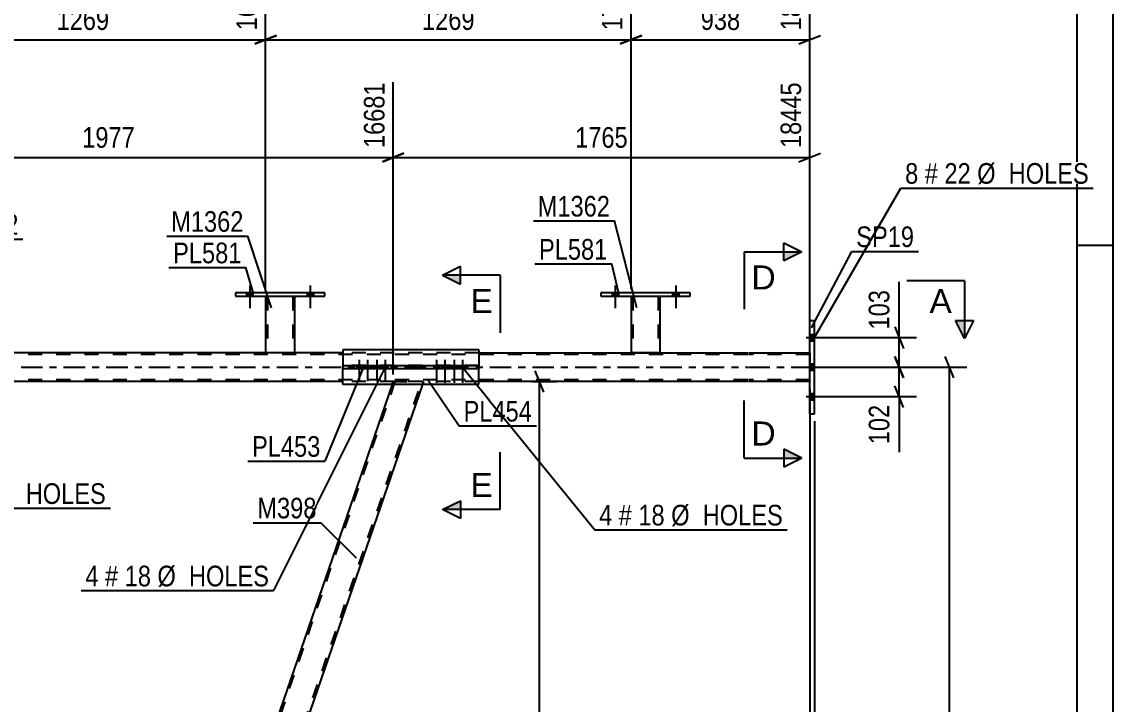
# Model space of a CAD drawing. Header units: millimetres. Extents: x -110 to 731, y -430 to 164.
# Drawn here: x 579.3 to 730.9, y -46.8 to 48 of the extents above; entities that cross this region are included whole.
import ezdxf

# ---------------------------------------------------------------- set-up
doc = ezdxf.new("R2010")
doc.units = ezdxf.units.MM
doc.linetypes.add('DXK_LINE_DOT2', pattern=[3.9198, 1.9599, -1.9599])
doc.linetypes.add('DXK_LINE_DOT3', pattern=[5.9187, 2.979, -0.9799, 0.9799, -0.9799])
doc.styles.add('Arial', font='ARIAL.TTF', dxfattribs={"height": 0.2})
doc.styles.add('Arial Narrow', font='ARIALN.TTF', dxfattribs={"height": 0.2})

# ---------------------------------------------------------------- blocks, each defined once
blk = doc.blocks.new('Unknown-570343290-53952')
at = {"color": 5, "linetype": 'Continuous'}
for p, q in [((730.87, -430.09), (730.87, 163.91)), ((725.87, -425.09), (725.87, 158.91)), ((730.87, 16.91), (725.87, 16.91))]:
    blk.add_line(p, q, dxfattribs=at)
blk = doc.blocks.new('Part-570343290-41685 - 41617')
at = {"color": 2, "linetype": 'Continuous'}
for p, q in [((623.87, 2.39), (623.87, 0.23)), ((642.76, 2.39), (623.87, 2.39)), ((642.76, 2.39), (642.76, 0.23)), ((623.87, -2.41), (623.87, -0.25)), ((642.76, -2.41), (642.76, -0.25)), ((642.76, -2.41), (623.87, -2.41))]:
    blk.add_line(p, q, dxfattribs=at)
at = {"color": 7, "linetype": 'DXK_LINE_DOT2'}
for p, q in [((623.87, 0.23), (623.87, -0.25)), ((642.76, 0.23), (642.76, -0.25))]:
    blk.add_line(p, q, dxfattribs=at)
blk = doc.blocks.new('Bolt-570343290-41810 - 41617')
at = {"linetype": 'Continuous'}
for points in [[(626.5, 0.23), (625.78, 0.23), (625.78, -0.25), (626.5, -0.25)], [(627.67, 0.23), (626.95, 0.23), (626.95, -0.25), (627.67, -0.25)], [(628.95, 0.23), (628.23, 0.23), (628.23, -0.25), (628.95, -0.25)], [(630.11, 0.23), (629.39, 0.23), (629.39, -0.25), (630.11, -0.25)]]:
    blk.add_hatch(color=1, dxfattribs=at).paths.add_polyline_path(points)
at = {"color": 1, "linetype": 'Continuous'}
for p, q in [((625.78, 0.23), (625.78, -0.25)), ((626.14, 1.03), (626.14, -1.97)), ((626.5, 0.23), (626.5, -0.25)), ((626.95, 0.23), (626.95, -0.25)), ((627.31, 1.03), (627.31, -1.97)), ((627.67, 0.23), (627.67, -0.25)), ((628.23, 0.23), (628.23, -0.25)), ((628.59, 1.03), (628.59, -1.97)), ((628.95, 0.23), (628.95, -0.25)), ((629.39, 0.23), (629.39, -0.25)), ((629.75, 1.03), (629.75, -1.97)), ((630.11, 0.23), (630.11, -0.25))]:
    blk.add_line(p, q, dxfattribs=at)
blk = doc.blocks.new('Part-570343290-41629 - 41617')
at = {"color": 2, "linetype": 'Continuous'}
for p, q in [((550.34, -2.41), (548.99, -6.32)), ((590.07, -120.47), (551.93, -2.41)), ((586.81, -123.38), (548.99, -6.32)), ((589.91, -120.94), (589.07, -123.38)), ((590.07, -120.47), (589.91, -120.94))]:
    blk.add_line(p, q, dxfattribs=at)
at = {"color": 7, "linetype": 'DXK_LINE_DOT2'}
for p, q in [((550.48, -2), (550.34, -2.41)), ((551.79, -2), (550.48, -2)), ((589.94, -120.85), (551.54, -2)), ((551.93, -2.41), (551.79, -2)), ((587.19, -123.78), (549.12, -5.95)), ((589.91, -120.94), (590.05, -120.53)), ((586.94, -123.78), (586.81, -123.38)), ((588.93, -123.78), (586.94, -123.78)), ((589.07, -123.38), (588.93, -123.78))]:
    blk.add_line(p, q, dxfattribs=at)
blk = doc.blocks.new('Part-570343290-41630 - 41617')
at = {"color": 7, "linetype": 'DXK_LINE_DOT2'}
for p, q in [((631.11, -2), (589.18, -123.78)), ((592.91, -123.78), (634.83, -2)), ((630.71, -2.41), (630.86, -2)), ((630.86, -2), (635.09, -2)), ((635.09, -2), (634.95, -2.41)), ((590.07, -120.47), (588.93, -123.78)), ((593.16, -123.78), (588.93, -123.78)), ((593.3, -123.38), (593.16, -123.78))]:
    blk.add_line(p, q, dxfattribs=at)
at = {"color": 2, "linetype": 'Continuous'}
for p, q in [((630.71, -2.41), (590.07, -120.47)), ((634.95, -2.41), (593.3, -123.38))]:
    blk.add_line(p, q, dxfattribs=at)
blk = doc.blocks.new('Part-570343290-41631 - 41617')
at = {"color": 7, "linetype": 'DXK_LINE_DOT2'}
for p, q in [((680.11, 1.76), (-36.37, 1.76)), ((642.76, 2), (623.87, 2)), ((688.73, 1.76), (680.21, 1.76)), ((688.73, 2), (688.73, -2)), ((680.11, -1.76), (-36.37, -1.76)), ((642.76, -2), (623.87, -2)), ((688.73, -1.76), (680.21, -1.76))]:
    blk.add_line(p, q, dxfattribs=at)
at = {"color": 2, "linetype": 'Continuous'}
for p, q in [((623.87, 2), (558.15, 2)), ((642.76, 2), (680.11, 2)), ((680.21, 2), (688.73, 2)), ((623.87, -2), (558.15, -2)), ((680.11, -2), (642.76, -2)), ((688.73, -2), (680.21, -2))]:
    blk.add_line(p, q, dxfattribs=at)
at = {"color": 7, "linetype": 'DXK_LINE_DOT3'}
for p, q in [((-36.37, 0), (680.11, 0)), ((680.21, 0), (688.73, 0))]:
    blk.add_line(p, q, dxfattribs=at)
blk = doc.blocks.new('Part-570343290-41635 - 41617')
at = {"color": 2, "linetype": 'Continuous'}
for p, q in [((688.73, -6.5), (688.73, 6.5)), ((688.73, 6.5), (689.37, 6.5)), ((689.37, -6.5), (689.37, 6.5)), ((688.73, -6.5), (689.37, -6.5))]:
    blk.add_line(p, q, dxfattribs=at)
blk = doc.blocks.new('Bolt-570343290-41762 - 41617')
at = {"linetype": 'Continuous'}
for points in [[(689.37, 3.66), (689.37, 4.54), (688.73, 4.54), (688.73, 3.66)], [(689.37, 3.66), (689.37, 4.54), (688.73, 4.54), (688.73, 3.66)], [(689.37, 3.66), (689.37, 4.54), (688.73, 4.54), (688.73, 3.66)], [(689.37, -0.44), (689.37, 0.44), (688.73, 0.44), (688.73, -0.44)], [(689.37, -0.44), (689.37, 0.44), (688.73, 0.44), (688.73, -0.44)], [(689.37, -4.54), (689.37, -3.66), (688.73, -3.66), (688.73, -4.54)], [(689.37, -4.54), (689.37, -3.66), (688.73, -3.66), (688.73, -4.54)], [(689.37, -4.54), (689.37, -3.66), (688.73, -3.66), (688.73, -4.54)]]:
    blk.add_hatch(color=1, dxfattribs=at).paths.add_polyline_path(points)
at = {"color": 1, "linetype": 'Continuous'}
for p, q in [((688.21, 4.1), (691.53, 4.1)), ((688.21, 4.1), (691.53, 4.1)), ((688.21, 4.1), (691.53, 4.1)), ((688.73, 4.54), (689.37, 4.54)), ((688.73, 4.54), (689.37, 4.54)), ((688.73, 4.54), (689.37, 4.54)), ((688.73, 3.66), (689.37, 3.66)), ((688.73, 3.66), (689.37, 3.66)), ((688.73, 3.66), (689.37, 3.66)), ((688.21, 0), (691.53, 0)), ((688.21, 0), (691.53, 0)), ((688.73, 0.44), (689.37, 0.44)), ((688.73, 0.44), (689.37, 0.44)), ((688.73, -0.44), (689.37, -0.44)), ((688.73, -0.44), (689.37, -0.44)), ((688.21, -4.1), (691.53, -4.1)), ((688.21, -4.1), (691.53, -4.1)), ((688.21, -4.1), (691.53, -4.1)), ((688.73, -3.66), (689.37, -3.66)), ((688.73, -3.66), (689.37, -3.66)), ((688.73, -3.66), (689.37, -3.66)), ((688.73, -4.54), (689.37, -4.54)), ((688.73, -4.54), (689.37, -4.54)), ((688.73, -4.54), (689.37, -4.54))]:
    blk.add_line(p, q, dxfattribs=at)
blk = doc.blocks.new('Bolt-570343290-41794 - 41617')
at = {"linetype": 'Continuous'}
for points in [[(661.27, 9.84), (662.15, 9.84), (662.15, 10.32), (661.27, 10.32)], [(669.67, 9.84), (670.55, 9.84), (670.55, 10.32), (669.67, 10.32)]]:
    blk.add_hatch(color=1, dxfattribs=at).paths.add_polyline_path(points)
at = {"color": 1, "linetype": 'Continuous'}
for p, q in [((661.71, 11.32), (661.71, 8.2)), ((670.11, 11.32), (670.11, 8.2)), ((661.27, 10.32), (661.27, 9.84)), ((662.15, 10.32), (662.15, 9.84)), ((669.67, 10.32), (669.67, 9.84)), ((670.55, 10.32), (670.55, 9.84))]:
    blk.add_line(p, q, dxfattribs=at)
blk = doc.blocks.new('Bolt-570343290-41792 - 41617')
at = {"linetype": 'Continuous'}
for points in [[(610.51, 9.84), (611.39, 9.84), (611.39, 10.32), (610.51, 10.32)], [(618.91, 9.84), (619.79, 9.84), (619.79, 10.32), (618.91, 10.32)]]:
    blk.add_hatch(color=1, dxfattribs=at).paths.add_polyline_path(points)
at = {"color": 1, "linetype": 'Continuous'}
for p, q in [((610.95, 11.32), (610.95, 8.2)), ((619.35, 11.32), (619.35, 8.2)), ((610.51, 10.32), (610.51, 9.84)), ((611.39, 10.32), (611.39, 9.84)), ((618.91, 10.32), (618.91, 9.84)), ((619.79, 10.32), (619.79, 9.84))]:
    blk.add_line(p, q, dxfattribs=at)
blk = doc.blocks.new('Part-570343290-41752 - 41617')
at = {"color": 2, "linetype": 'Continuous'}
for p, q in [((623.87, 0.23), (623.87, 0.23)), ((623.87, 0.23), (629.06, 0.23)), ((623.87, -0.25), (623.87, 0.23)), ((629.06, 0.23), (637.57, 0.23)), ((629.06, 0.23), (629.06, -0.25)), ((637.57, 0.23), (642.76, 0.23)), ((637.57, 0.23), (637.57, -0.25)), ((642.76, 0.23), (642.76, 0.23)), ((642.76, -0.25), (642.76, 0.23)), ((629.06, -0.25), (623.87, -0.25)), ((642.76, -0.25), (629.06, -0.25)), ((637.57, -0.25), (629.06, -0.25)), ((642.76, -0.25), (637.57, -0.25))]:
    blk.add_line(p, q, dxfattribs=at)
at = {"color": 7, "linetype": 'DXK_LINE_DOT2'}
for p, q in [((642.76, 0.23), (623.87, 0.23)), ((623.87, -0.25), (623.87, -0.25)), ((629.06, -0.25), (623.87, -0.25)), ((642.76, -0.25), (642.76, -0.25))]:
    blk.add_line(p, q, dxfattribs=at)
blk = doc.blocks.new('Part-570343290-41728 - 41617')
at = {"color": 2, "linetype": 'Continuous'}
for p, q in [((613.15, 9.84), (613.15, 2)), ((617.15, 9.84), (617.15, 2)), ((617.11, 2), (613.15, 2)), ((617.15, 2), (617.11, 2))]:
    blk.add_line(p, q, dxfattribs=at)
at = {"color": 7, "linetype": 'DXK_LINE_DOT2'}
for p, q in [((613.15, 9.84), (617.15, 9.84)), ((613.15, 9.84), (613.15, 9.84)), ((613.15, 9.84), (613.15, 9.84)), ((613.39, 9.84), (613.39, 2)), ((616.91, 9.84), (616.91, 2)), ((617.15, 9.84), (617.15, 9.84)), ((617.15, 9.84), (617.15, 9.84)), ((616.84, 2), (616.85, 2)), ((616.85, 2), (616.89, 2)), ((616.89, 2), (616.91, 2)), ((617.15, 2), (617.15, 2))]:
    blk.add_line(p, q, dxfattribs=at)
blk = doc.blocks.new('Part-570343290-41729 - 41617')
at = {"color": 2, "linetype": 'Continuous'}
for p, q in [((608.95, 10.32), (608.95, 9.84)), ((621.35, 10.32), (608.95, 10.32)), ((608.95, 9.84), (621.35, 9.84)), ((621.35, 9.84), (621.35, 10.32))]:
    blk.add_line(p, q, dxfattribs=at)
blk = doc.blocks.new('Part-570343290-41730 - 41617')
at = {"color": 2, "linetype": 'Continuous'}
for p, q in [((663.91, 9.84), (663.91, 2)), ((667.91, 9.84), (667.91, 2)), ((667.87, 2), (663.91, 2)), ((667.91, 2), (667.87, 2))]:
    blk.add_line(p, q, dxfattribs=at)
at = {"color": 7, "linetype": 'DXK_LINE_DOT2'}
for p, q in [((663.91, 9.84), (667.91, 9.84)), ((663.91, 9.84), (663.91, 9.84)), ((663.91, 9.84), (663.91, 9.84)), ((664.15, 9.84), (664.15, 2)), ((667.67, 9.84), (667.67, 2)), ((667.91, 9.84), (667.91, 9.84)), ((667.91, 9.84), (667.91, 9.84)), ((667.6, 2), (667.61, 2)), ((667.61, 2), (667.65, 2)), ((667.65, 2), (667.67, 2)), ((667.91, 2), (667.91, 2))]:
    blk.add_line(p, q, dxfattribs=at)
blk = doc.blocks.new('Part-570343290-41731 - 41617')
at = {"color": 2, "linetype": 'Continuous'}
for p, q in [((659.71, 10.32), (659.71, 9.84)), ((672.11, 10.32), (659.71, 10.32)), ((659.71, 9.84), (672.11, 9.84)), ((672.11, 9.84), (672.11, 10.32))]:
    blk.add_line(p, q, dxfattribs=at)
blk = doc.blocks.new('Bolt-570343290-41793 - 41617')
at = {"linetype": 'Continuous'}
for points in [[(610.51, 9.84), (611.39, 9.84), (611.39, 10.32), (610.51, 10.32)], [(618.91, 9.84), (619.79, 9.84), (619.79, 10.32), (618.91, 10.32)]]:
    blk.add_hatch(color=1, dxfattribs=at).paths.add_polyline_path(points)
at = {"color": 1, "linetype": 'Continuous'}
for p, q in [((610.95, 11.32), (610.95, 8.2)), ((619.35, 11.32), (619.35, 8.2)), ((610.51, 10.32), (610.51, 9.84)), ((611.39, 10.32), (611.39, 9.84)), ((618.91, 10.32), (618.91, 9.84)), ((619.79, 10.32), (619.79, 9.84))]:
    blk.add_line(p, q, dxfattribs=at)
blk = doc.blocks.new('Bolt-570343290-41795 - 41617')
at = {"linetype": 'Continuous'}
for points in [[(661.27, 9.84), (662.15, 9.84), (662.15, 10.32), (661.27, 10.32)], [(669.67, 9.84), (670.55, 9.84), (670.55, 10.32), (669.67, 10.32)]]:
    blk.add_hatch(color=1, dxfattribs=at).paths.add_polyline_path(points)
at = {"color": 1, "linetype": 'Continuous'}
for p, q in [((661.71, 11.32), (661.71, 8.2)), ((670.11, 11.32), (670.11, 8.2)), ((661.27, 10.32), (661.27, 9.84)), ((662.15, 10.32), (662.15, 9.84)), ((669.67, 10.32), (669.67, 9.84)), ((670.55, 10.32), (670.55, 9.84))]:
    blk.add_line(p, q, dxfattribs=at)
blk = doc.blocks.new('Bolt-570343290-41811 - 41617')
at = {"linetype": 'Continuous'}
for points in [[(637.23, 0.23), (636.51, 0.23), (636.51, -0.25), (637.23, -0.25)], [(638.4, 0.23), (637.68, 0.23), (637.68, -0.25), (638.4, -0.25)], [(639.68, 0.23), (638.96, 0.23), (638.96, -0.25), (639.68, -0.25)], [(640.84, 0.23), (640.12, 0.23), (640.12, -0.25), (640.84, -0.25)]]:
    blk.add_hatch(color=1, dxfattribs=at).paths.add_polyline_path(points)
at = {"color": 1, "linetype": 'Continuous'}
for p, q in [((636.51, 0.23), (636.51, -0.25)), ((636.87, 1.03), (636.87, -2.17)), ((637.23, 0.23), (637.23, -0.25)), ((637.68, 0.23), (637.68, -0.25)), ((638.04, 1.03), (638.04, -2.17)), ((638.4, 0.23), (638.4, -0.25)), ((638.96, 0.23), (638.96, -0.25)), ((639.32, 1.03), (639.32, -2.17)), ((639.68, 0.23), (639.68, -0.25)), ((640.12, 0.23), (640.12, -0.25)), ((640.48, 1.03), (640.48, -2.17)), ((640.84, 0.23), (640.84, -0.25))]:
    blk.add_line(p, q, dxfattribs=at)
blk = doc.blocks.new('StraightDimension-570343290-62034 - 41617')
at = {"color": 7, "linetype": 'Continuous'}
for p, q in [((689.73, 0), (710.54, 0)), ((708.74, -1.5), (707.54, 1.5)), ((708.14, -126.78), (708.14, 0)), ((707.54, -125.28), (708.74, -128.28)), ((658.82, -126.78), (710.54, -126.78))]:
    blk.add_line(p, q, dxfattribs=at)
at = {"color": 0}
blk.add_wipeout([(707.39, -59.14), (703.19, -59.14), (703.19, -67.65), (707.39, -67.65)], dxfattribs=at)
at = {"color": 3, "style": 'Arial Narrow'}
blk.add_text('3170', height=2.863, rotation=90.0002, dxfattribs=at).set_placement((706.79, -67.05))
blk = doc.blocks.new('StraightDimension-570343290-68308 - 41617')
at = {"color": 7, "linetype": 'Continuous'}
for p, q in [((630.86, -1), (630.86, 39.57)), ((688.73, 3), (688.73, 39.57)), ((632.36, 29.73), (629.36, 28.53)), ((630.86, 29.13), (688.73, 29.13)), ((687.23, 28.53), (690.23, 29.73))]:
    blk.add_line(p, q, dxfattribs=at)
at = {"color": 0, "linetype": 'Continuous'}
blk.add_wipeout([(688.13, 40.17), (683.93, 40.17), (683.93, 29.83), (688.13, 29.83)], dxfattribs=at)
at = {"color": 0}
blk.add_wipeout([(664.05, 29.88), (664.05, 34.08), (655.54, 34.08), (655.54, 29.88)], dxfattribs=at)
at = {"color": 3, "linetype": 'Continuous', "style": 'Arial Narrow'}
blk.add_text('18445', height=2.863, rotation=90.0002, dxfattribs=at).set_placement((687.53, 30.43))
at = {"color": 3, "style": 'Arial Narrow'}
blk.add_text('1765', height=2.863, dxfattribs=at).set_placement((656.14, 30.48))
blk = doc.blocks.new('StraightDimension-570343290-62042 - 41617')
at = {"color": 7, "linetype": 'Continuous'}
for p, q in [((688.73, -3), (688.73, -65.2)), ((657.82, -122.78), (657.82, -59.95)), ((659.32, -62.2), (656.32, -63.4)), ((657.82, -62.8), (688.73, -62.8)), ((687.23, -63.4), (690.23, -62.2))]:
    blk.add_line(p, q, dxfattribs=at)
at = {"color": 0}
blk.add_wipeout([(677.53, -62.05), (677.53, -57.85), (669.02, -57.85), (669.02, -62.05)], dxfattribs=at)
at = {"color": 3, "style": 'Arial Narrow'}
blk.add_text('1091', height=2.863, dxfattribs=at).set_placement((669.62, -61.45))
blk = doc.blocks.new('StraightDimension-570343290-65573 - 41617')
at = {"color": 7, "linetype": 'Continuous'}
for p, q in [((562.38, 10.84), (562.38, 55.93)), ((613.15, 10.84), (613.15, 55.93)), ((563.88, 46.09), (560.88, 44.89)), ((562.38, 45.49), (613.15, 45.49)), ((611.65, 44.89), (614.65, 46.09))]:
    blk.add_line(p, q, dxfattribs=at)
at = {"color": 0, "linetype": 'Continuous'}
blk.add_wipeout([(612.55, 56.53), (608.35, 56.53), (608.35, 46.19), (612.55, 46.19)], dxfattribs=at)
at = {"color": 0}
blk.add_wipeout([(592.02, 46.24), (592.02, 50.44), (583.51, 50.44), (583.51, 46.24)], dxfattribs=at)
at = {"color": 3, "linetype": 'Continuous', "style": 'Arial Narrow'}
blk.add_text('16238', height=2.863, rotation=90.0002, dxfattribs=at).set_placement((611.95, 46.79))
at = {"color": 3, "style": 'Arial Narrow'}
blk.add_text('1269', height=2.863, dxfattribs=at).set_placement((584.11, 46.84))
blk = doc.blocks.new('StraightDimension-570343290-65571 - 41617')
at = {"color": 7, "linetype": 'Continuous'}
for p, q in [((663.91, 10.84), (663.91, 55.93)), ((688.73, 3), (688.73, 55.93)), ((665.41, 46.09), (662.41, 44.89)), ((663.91, 45.49), (688.73, 45.49)), ((687.23, 44.89), (690.23, 46.09))]:
    blk.add_line(p, q, dxfattribs=at)
at = {"color": 0, "linetype": 'Continuous'}
blk.add_wipeout([(688.13, 56.53), (683.93, 56.53), (683.93, 46.19), (688.13, 46.19)], dxfattribs=at)
at = {"color": 0}
blk.add_wipeout([(679.66, 46.24), (679.66, 50.44), (672.98, 50.44), (672.98, 46.24)], dxfattribs=at)
at = {"color": 3, "linetype": 'Continuous', "style": 'Arial Narrow'}
blk.add_text('18445', height=2.863, rotation=90.0002, dxfattribs=at).set_placement((687.53, 46.79))
at = {"color": 3, "style": 'Arial Narrow'}
blk.add_text('938', height=2.863, dxfattribs=at).set_placement((673.58, 46.84))
blk = doc.blocks.new('StraightDimension-570343290-65572 - 41617')
at = {"color": 7, "linetype": 'Continuous'}
for p, q in [((613.15, 10.84), (613.15, 55.93)), ((663.91, 10.84), (663.91, 55.93)), ((614.65, 46.09), (611.65, 44.89)), ((613.15, 45.49), (663.91, 45.49)), ((662.41, 44.89), (665.41, 46.09))]:
    blk.add_line(p, q, dxfattribs=at)
at = {"color": 0, "linetype": 'Continuous'}
blk.add_wipeout([(663.31, 56.53), (659.11, 56.53), (659.11, 46.19), (663.31, 46.19)], dxfattribs=at)
at = {"color": 0}
blk.add_wipeout([(642.78, 46.24), (642.78, 50.44), (634.27, 50.44), (634.27, 46.24)], dxfattribs=at)
at = {"color": 3, "linetype": 'Continuous', "style": 'Arial Narrow'}
blk.add_text('17507', height=2.863, rotation=90.0002, dxfattribs=at).set_placement((662.71, 46.79))
at = {"color": 3, "style": 'Arial Narrow'}
blk.add_text('1269', height=2.863, dxfattribs=at).set_placement((634.87, 46.84))
blk = doc.blocks.new('StraightDimension-570343290-61965 - 41617')
at = {"color": 7, "linetype": 'Continuous'}
for p, q in [((700.53, 5.6), (701.73, 2.6)), ((690.37, 4.1), (703.53, 4.1)), ((701.13, 0), (701.13, 4.1)), ((690.37, 0), (703.53, 0)), ((701.73, -1.5), (700.53, 1.5))]:
    blk.add_line(p, q, dxfattribs=at)
at = {"color": 0}
blk.add_wipeout([(700.38, 11.31), (696.18, 11.31), (696.18, 4.62), (700.38, 4.62)], dxfattribs=at)
at = {"color": 7, "linetype": 'Continuous'}
blk.add_line((701.13, 4.1), (701.13, 11.83), dxfattribs=at)
blk.add_line((701.13, 4.1), (701.13, 11.83), dxfattribs=at)
at = {"color": 3, "style": 'Arial Narrow'}
blk.add_text('103', height=2.863, rotation=90.0002, dxfattribs=at).set_placement((699.78, 5.23))
blk = doc.blocks.new('StraightDimension-570343290-61966 - 41617')
at = {"color": 7, "linetype": 'Continuous'}
for p, q in [((690.37, 0), (703.53, 0)), ((700.53, 1.5), (701.73, -1.5)), ((701.13, -4.1), (701.13, 0)), ((701.73, -5.6), (700.53, -2.6)), ((690.37, -4.1), (703.53, -4.1))]:
    blk.add_line(p, q, dxfattribs=at)
at = {"color": 0}
blk.add_wipeout([(700.38, -4.63), (696.18, -4.63), (696.18, -11.31), (700.38, -11.31)], dxfattribs=at)
at = {"color": 7, "linetype": 'Continuous'}
blk.add_line((701.13, -4.1), (701.13, -11.83), dxfattribs=at)
blk.add_line((701.13, -4.1), (701.13, -11.83), dxfattribs=at)
at = {"color": 3, "style": 'Arial Narrow'}
blk.add_text('102', height=2.863, rotation=90.0002, dxfattribs=at).set_placement((699.78, -10.71))
blk = doc.blocks.new('StraightDimension-570343290-62051 - 41617')
at = {"color": 7, "linetype": 'Continuous'}
for p, q in [((651.78, -3.5), (650.58, -0.5)), ((650.2, -2), (653.58, -2)), ((651.18, -123.78), (651.18, -2)), ((650.58, -122.28), (651.78, -125.28)), ((640.52, -123.78), (653.58, -123.78))]:
    blk.add_line(p, q, dxfattribs=at)
at = {"color": 0}
blk.add_wipeout([(650.43, -58.64), (646.23, -58.64), (646.23, -67.15), (650.43, -67.15)], dxfattribs=at)
at = {"color": 3, "style": 'Arial Narrow'}
blk.add_text('3045', height=2.863, rotation=90.0002, dxfattribs=at).set_placement((649.83, -66.55))
blk = doc.blocks.new('StraightDimension-570343290-62275 - 41617')
at = {"color": 7, "linetype": 'Continuous'}
blk.add_line((689.37, -7.5), (689.37, -161.38), dxfattribs=at)
blk = doc.blocks.new('StraightDimension-570343290-68309 - 41617')
at = {"color": 7, "linetype": 'Continuous'}
for p, q in [((551.79, -1), (551.79, 44.07)), ((630.86, -1), (630.86, 39.57)), ((553.29, 29.73), (550.29, 28.53)), ((551.79, 29.13), (630.86, 29.13)), ((629.36, 28.53), (632.36, 29.73))]:
    blk.add_line(p, q, dxfattribs=at)
at = {"color": 0, "linetype": 'Continuous'}
blk.add_wipeout([(630.26, 40.17), (626.06, 40.17), (626.06, 29.83), (630.26, 29.83)], dxfattribs=at)
at = {"color": 0}
blk.add_wipeout([(595.58, 29.88), (595.58, 34.08), (587.07, 34.08), (587.07, 29.88)], dxfattribs=at)
at = {"color": 3, "linetype": 'Continuous', "style": 'Arial Narrow'}
blk.add_text('16681', height=2.863, rotation=90.0002, dxfattribs=at).set_placement((629.66, 30.43))
at = {"color": 3, "style": 'Arial Narrow'}
blk.add_text('1977', height=2.863, dxfattribs=at).set_placement((587.67, 30.48))
blk = doc.blocks.new('Mark-570343290-58414 - 41617')
at = {"color": 0}
blk.add_wipeout([(660.99, 20.92), (660.99, 23.92), (650.94, 23.92), (650.94, 20.92)], dxfattribs=at)
blk.add_wipeout([(660.99, 20.92), (660.99, 23.92), (650.94, 23.92), (650.94, 20.92)], dxfattribs=at)
at = {"color": 30, "linetype": 'Continuous'}
for p in [(650.34, 20.32), (664.72, 8.26)]:
    blk.add_line(p, (661.59, 20.32), dxfattribs=at)
at = {"color": 3, "style": 'Arial Narrow'}
blk.add_text('M1362', height=2.863, dxfattribs=at).set_placement((650.94, 20.92))
blk = doc.blocks.new('Mark-570343290-58408 - 41617')
at = {"color": 0}
blk.add_wipeout([(610.08, 18.8), (610.08, 21.8), (600.03, 21.8), (600.03, 18.8)], dxfattribs=at)
blk.add_wipeout([(610.08, 18.8), (610.08, 21.8), (600.03, 21.8), (600.03, 18.8)], dxfattribs=at)
at = {"color": 30, "linetype": 'Continuous'}
for p in [(599.43, 18.2), (613.96, 8.26)]:
    blk.add_line(p, (610.68, 18.2), dxfattribs=at)
at = {"color": 3, "style": 'Arial Narrow'}
blk.add_text('M1362', height=2.863, dxfattribs=at).set_placement((600.03, 18.8))
blk = doc.blocks.new('Mark-570343290-57645 - 41617')
at = {"color": 0}
blk.add_wipeout([(620.22, -21.01), (620.22, -18.01), (612, -18.01), (612, -21.01)], dxfattribs=at)
blk.add_wipeout([(620.22, -21.01), (620.22, -18.01), (612, -18.01), (612, -21.01)], dxfattribs=at)
at = {"color": 30, "linetype": 'Continuous'}
for p in [(611.4, -21.61), (625.77, -26.56)]:
    blk.add_line(p, (620.82, -21.61), dxfattribs=at)
at = {"color": 3, "style": 'Arial Narrow'}
blk.add_text('M398', height=2.863, dxfattribs=at).set_placement((612, -21.01))
blk = doc.blocks.new('Mark-570343290-58216 - 41617')
at = {"color": 0}
blk.add_wipeout([(620.77, -12.45), (620.77, -9.45), (611.26, -9.45), (611.26, -12.45)], dxfattribs=at)
blk.add_wipeout([(620.77, -12.45), (620.77, -9.45), (611.26, -9.45), (611.26, -12.45)], dxfattribs=at)
at = {"color": 30, "linetype": 'Continuous'}
for p in [(626.69, -0.12), (610.66, -13.05)]:
    blk.add_line(p, (621.37, -13.05), dxfattribs=at)
at = {"color": 3, "style": 'Arial Narrow'}
blk.add_text('PL453', height=2.863, dxfattribs=at).set_placement((611.26, -12.45))
blk = doc.blocks.new('Mark-570343290-58213 - 41617')
at = {"color": 0}
blk.add_wipeout([(650.15, -7.56), (650.15, -4.56), (640.64, -4.56), (640.64, -7.56)], dxfattribs=at)
blk.add_wipeout([(650.15, -7.56), (650.15, -4.56), (640.64, -4.56), (640.64, -7.56)], dxfattribs=at)
at = {"color": 30, "linetype": 'Continuous'}
for p, q in [((635.62, -1.67), (640.04, -8.16)), ((640.04, -8.16), (650.75, -8.16))]:
    blk.add_line(p, q, dxfattribs=at)
at = {"color": 3, "style": 'Arial Narrow'}
blk.add_text('PL454', height=2.863, dxfattribs=at).set_placement((640.64, -7.56))
blk = doc.blocks.new('Mark-570343290-58223 - 41617')
at = {"color": 0}
blk.add_wipeout([(703.22, 16.68), (703.22, 19.68), (695.18, 19.68), (695.18, 16.68)], dxfattribs=at)
blk.add_wipeout([(703.22, 16.68), (703.22, 19.68), (695.18, 19.68), (695.18, 16.68)], dxfattribs=at)
at = {"color": 30, "linetype": 'Continuous'}
for p, q in [((688.98, 5.47), (694.58, 16.08)), ((694.58, 16.08), (703.82, 16.08))]:
    blk.add_line(p, q, dxfattribs=at)
at = {"color": 3, "style": 'Arial Narrow'}
blk.add_text('SP19', height=2.863, dxfattribs=at).set_placement((695.18, 16.68))
blk = doc.blocks.new('SectionMark-570343290-69033 - 41617')
at = {"linetype": 'Continuous'}
blk.add_hatch(color=6, dxfattribs=at).paths.add_polyline_path([(708.96, 6.5), (710.21, 6.5), (710.21, 4)])
at = {"color": 6, "linetype": 'Continuous'}
for p, q in [((710.21, 12), (702.21, 12)), ((710.21, 12), (710.21, 4)), ((708.96, 6.5), (711.46, 6.5)), ((710.21, 4), (708.96, 6.5)), ((711.46, 6.5), (710.21, 4))]:
    blk.add_line(p, q, dxfattribs=at)
at = {"color": 0, "linetype": 'Continuous'}
blk.add_wipeout([(708.46, 7.5), (708.46, 11), (705.35, 11), (705.35, 7.5)], dxfattribs=at)
at = {"color": 3, "linetype": 'Continuous', "style": 'Arial'}
blk.add_text('A', height=3.34, dxfattribs=at).set_placement((705.35, 7.5))
blk = doc.blocks.new('Mark-570343290-58402 - 41617')
at = {"color": 0}
blk.add_wipeout([(578.83, 18.39), (578.83, 21.39), (568.78, 21.39), (568.78, 18.39)], dxfattribs=at)
blk.add_wipeout([(578.83, 18.39), (578.83, 21.39), (568.78, 21.39), (568.78, 18.39)], dxfattribs=at)
at = {"color": 30, "linetype": 'Continuous'}
for p, q in [((563.19, 8.26), (568.18, 17.79)), ((568.18, 17.79), (579.43, 17.79))]:
    blk.add_line(p, q, dxfattribs=at)
at = {"color": 3, "style": 'Arial Narrow'}
blk.add_text('M1362', height=2.863, dxfattribs=at).set_placement((568.78, 18.39))
blk = doc.blocks.new('Mark-570343290-58411 - 41617')
at = {"color": 0}
blk.add_wipeout([(609.81, 14.43), (609.81, 17.43), (600.3, 17.43), (600.3, 14.43)], dxfattribs=at)
blk.add_wipeout([(609.81, 14.43), (609.81, 17.43), (600.3, 17.43), (600.3, 14.43)], dxfattribs=at)
at = {"color": 30, "linetype": 'Continuous'}
for p in [(599.7, 13.83), (611.44, 10.21)]:
    blk.add_line(p, (610.41, 13.83), dxfattribs=at)
at = {"color": 3, "style": 'Arial Narrow'}
blk.add_text('PL581', height=2.863, dxfattribs=at).set_placement((600.3, 14.43))
blk = doc.blocks.new('Mark-570343290-58417 - 41617')
at = {"color": 0}
blk.add_wipeout([(660.62, 14.93), (660.62, 17.93), (651.12, 17.93), (651.12, 14.93)], dxfattribs=at)
blk.add_wipeout([(660.62, 14.93), (660.62, 17.93), (651.12, 17.93), (651.12, 14.93)], dxfattribs=at)
at = {"color": 30, "linetype": 'Continuous'}
for p in [(650.52, 14.33), (662.2, 10.21)]:
    blk.add_line(p, (661.22, 14.33), dxfattribs=at)
at = {"color": 3, "style": 'Arial Narrow'}
blk.add_text('PL581', height=2.863, dxfattribs=at).set_placement((651.12, 14.93))
blk = doc.blocks.new('SectionMark-570343290-82666 - 41617')
at = {"linetype": 'Continuous'}
for points in [[(685.12, 14.79), (685.12, 16.04), (687.62, 16.04)], [(685.12, -12.64), (685.12, -11.39), (687.62, -12.64)]]:
    blk.add_hatch(color=6, dxfattribs=at).paths.add_polyline_path(points)
at = {"color": 6, "linetype": 'Continuous'}
for p, q in [((685.12, 14.79), (685.12, 17.29)), ((685.12, 17.29), (687.62, 16.04)), ((679.62, 16.04), (679.62, 8.04)), ((679.62, 16.04), (687.62, 16.04)), ((687.62, 16.04), (685.12, 14.79)), ((679.62, -12.64), (679.62, -4.64)), ((687.62, -12.64), (685.12, -11.39)), ((685.12, -11.39), (685.12, -13.89)), ((679.62, -12.64), (687.62, -12.64)), ((687.62, -12.64), (685.12, -13.89))]:
    blk.add_line(p, q, dxfattribs=at)
at = {"color": 0, "linetype": 'Continuous'}
for points in [[(683.99, 10.79), (683.99, 14.29), (680.62, 14.29), (680.62, 10.79)], [(683.99, -10.89), (683.99, -7.39), (680.62, -7.39), (680.62, -10.89)]]:
    blk.add_wipeout(points, dxfattribs=at)
at = {"color": 3, "linetype": 'Continuous', "style": 'Arial'}
for p in [(680.62, 10.79), (680.62, -10.89)]:
    blk.add_text('D', height=3.34, dxfattribs=at).set_placement(p)
blk = doc.blocks.new('SectionMark-570343290-88045 - 41617')
at = {"linetype": 'Continuous'}
for points in [[(640.21, 12.78), (640.21, 11.53), (637.71, 12.78)], [(640.21, -18.55), (640.21, -19.8), (637.71, -19.8)]]:
    blk.add_hatch(color=6, dxfattribs=at).paths.add_polyline_path(points)
at = {"color": 6, "linetype": 'Continuous'}
for p, q in [((637.71, 12.78), (640.21, 14.03)), ((640.21, 11.53), (640.21, 14.03)), ((645.71, 12.78), (637.71, 12.78)), ((637.71, 12.78), (640.21, 11.53)), ((645.71, 12.78), (645.71, 4.78)), ((645.71, -19.8), (645.71, -11.8)), ((637.71, -19.8), (640.21, -18.55)), ((640.21, -18.55), (640.21, -21.05)), ((645.71, -19.8), (637.71, -19.8)), ((640.21, -21.05), (637.71, -19.8))]:
    blk.add_line(p, q, dxfattribs=at)
at = {"color": 0, "linetype": 'Continuous'}
for points in [[(644.71, 7.53), (644.71, 11.03), (641.6, 11.03), (641.6, 7.53)], [(644.71, -18.05), (644.71, -14.55), (641.6, -14.55), (641.6, -18.05)]]:
    blk.add_wipeout(points, dxfattribs=at)
at = {"color": 3, "linetype": 'Continuous', "style": 'Arial'}
for p in [(641.6, 7.53), (641.6, -18.05)]:
    blk.add_text('E', height=3.34, dxfattribs=at).set_placement(p)
blk = doc.blocks.new('Mark-570343290-88256 - 41617')
at = {"color": 0}
for points in [[(703.8, 25.48), (703.8, 28.48), (701.97, 28.48), (701.97, 25.48)], [(706.53, 25.48), (706.53, 28.48), (704.7, 28.48), (704.7, 25.48)], [(711.08, 25.48), (711.08, 28.48), (707.43, 28.48), (707.43, 25.48)], [(727.51, 25.48), (727.51, 28.48), (711.98, 28.48), (711.98, 25.48)]]:
    blk.add_wipeout(points, dxfattribs=at)
for points in [[(703.8, 25.48), (703.8, 28.48), (701.97, 28.48), (701.97, 25.48)], [(706.53, 25.48), (706.53, 28.48), (704.7, 28.48), (704.7, 25.48)], [(711.08, 25.48), (711.08, 28.48), (707.43, 28.48), (707.43, 25.48)], [(727.51, 25.48), (727.51, 28.48), (711.98, 28.48), (711.98, 25.48)]]:
    blk.add_wipeout(points, dxfattribs=at)
at = {"color": 7, "linetype": 'Continuous'}
for p, q in [((689.37, 4.1), (701.37, 24.88)), ((701.37, 24.88), (728.11, 24.88))]:
    blk.add_line(p, q, dxfattribs=at)
at = {"color": 3, "style": 'Arial Narrow'}
for s, height, p in [('8', 2.86, (701.97, 25.48)), ('#', 2.86, (704.7, 25.48)), ('22', 2.863, (707.43, 25.48)), ('Ø  HOLES', 2.863, (711.98, 25.48))]:
    blk.add_text(s, height=height, dxfattribs=at).set_placement(p)
blk = doc.blocks.new('Mark-570343290-88266 - 41617')
at = {"color": 0}
for points in [[(567.27, -19), (567.27, -16), (565.44, -16), (565.44, -19)], [(570, -19), (570, -16), (568.17, -16), (568.17, -19)], [(574.55, -19), (574.55, -16), (570.9, -16), (570.9, -19)], [(590.98, -19), (590.98, -16), (575.45, -16), (575.45, -19)]]:
    blk.add_wipeout(points, dxfattribs=at)
for points in [[(567.27, -19), (567.27, -16), (565.44, -16), (565.44, -19)], [(570, -19), (570, -16), (568.17, -16), (568.17, -19)], [(574.55, -19), (574.55, -16), (570.9, -16), (570.9, -19)], [(590.98, -19), (590.98, -16), (575.45, -16), (575.45, -19)]]:
    blk.add_wipeout(points, dxfattribs=at)
at = {"color": 7, "linetype": 'Continuous'}
for p, q in [((545.14, -0.01), (564.84, -19.6)), ((564.84, -19.6), (591.58, -19.6))]:
    blk.add_line(p, q, dxfattribs=at)
at = {"color": 3, "style": 'Arial Narrow'}
for s, height, p in [('4', 2.86, (565.44, -19)), ('#', 2.86, (568.17, -19)), ('18', 2.863, (570.9, -19)), ('Ø  HOLES', 2.863, (575.45, -19))]:
    blk.add_text(s, height=height, dxfattribs=at).set_placement(p)
blk = doc.blocks.new('Mark-570343290-88268 - 41617')
at = {"color": 0}
for points in [[(589.94, -30.45), (589.94, -27.45), (588.11, -27.45), (588.11, -30.45)], [(592.67, -30.45), (592.67, -27.45), (590.84, -27.45), (590.84, -30.45)], [(597.22, -30.45), (597.22, -27.45), (593.57, -27.45), (593.57, -30.45)], [(613.65, -30.45), (613.65, -27.45), (598.12, -27.45), (598.12, -30.45)]]:
    blk.add_wipeout(points, dxfattribs=at)
for points in [[(589.94, -30.45), (589.94, -27.45), (588.11, -27.45), (588.11, -30.45)], [(592.67, -30.45), (592.67, -27.45), (590.84, -27.45), (590.84, -30.45)], [(597.22, -30.45), (597.22, -27.45), (593.57, -27.45), (593.57, -30.45)], [(613.65, -30.45), (613.65, -27.45), (598.12, -27.45), (598.12, -30.45)]]:
    blk.add_wipeout(points, dxfattribs=at)
at = {"color": 7, "linetype": 'Continuous'}
for p in [(629.75, -0.01), (587.51, -31.05)]:
    blk.add_line(p, (614.25, -31.05), dxfattribs=at)
at = {"color": 3, "style": 'Arial Narrow'}
for s, height, p in [('4', 2.86, (588.11, -30.45)), ('#', 2.86, (590.84, -30.45)), ('18', 2.863, (593.57, -30.45)), ('Ø  HOLES', 2.863, (598.12, -30.45))]:
    blk.add_text(s, height=height, dxfattribs=at).set_placement(p)
blk = doc.blocks.new('Mark-570343290-88269 - 41617')
at = {"color": 0}
for points in [[(661.29, -21.99), (661.29, -18.99), (659.46, -18.99), (659.46, -21.99)], [(664.02, -21.99), (664.02, -18.99), (662.19, -18.99), (662.19, -21.99)], [(668.58, -21.99), (668.58, -18.99), (664.92, -18.99), (664.92, -21.99)], [(685, -21.99), (685, -18.99), (669.48, -18.99), (669.48, -21.99)]]:
    blk.add_wipeout(points, dxfattribs=at)
for points in [[(661.29, -21.99), (661.29, -18.99), (659.46, -18.99), (659.46, -21.99)], [(664.02, -21.99), (664.02, -18.99), (662.19, -18.99), (662.19, -21.99)], [(668.58, -21.99), (668.58, -18.99), (664.92, -18.99), (664.92, -21.99)], [(685, -21.99), (685, -18.99), (669.48, -18.99), (669.48, -21.99)]]:
    blk.add_wipeout(points, dxfattribs=at)
at = {"color": 7, "linetype": 'Continuous'}
for p, q in [((640.48, -0.01), (658.86, -22.59)), ((658.86, -22.59), (685.6, -22.59))]:
    blk.add_line(p, q, dxfattribs=at)
at = {"color": 3, "style": 'Arial Narrow'}
for s, height, p in [('4', 2.86, (659.46, -21.99)), ('#', 2.86, (662.19, -21.99)), ('18', 2.863, (664.92, -21.99)), ('Ø  HOLES', 2.863, (669.48, -21.99))]:
    blk.add_text(s, height=height, dxfattribs=at).set_placement(p)

msp = doc.modelspace()

# ---------------------------------------------------------------- block references
for name in ['Unknown-570343290-53952', 'Bolt-570343290-41792 - 41617', 'Bolt-570343290-41793 - 41617', 'Bolt-570343290-41794 - 41617', 'Bolt-570343290-41795 - 41617', 'Part-570343290-41729 - 41617', 'Part-570343290-41728 - 41617', 'Part-570343290-41731 - 41617', 'Part-570343290-41730 - 41617', 'Part-570343290-41635 - 41617', 'Bolt-570343290-41762 - 41617', 'Part-570343290-41631 - 41617', 'Part-570343290-41685 - 41617', 'Part-570343290-41752 - 41617', 'Bolt-570343290-41810 - 41617', 'Bolt-570343290-41811 - 41617', 'Part-570343290-41629 - 41617', 'Part-570343290-41630 - 41617']:
    msp.add_blockref(name, (0, 0))

# ---------------------------------------------------------------- next in the draw order: block references
for name in ['StraightDimension-570343290-65573 - 41617', 'StraightDimension-570343290-62034 - 41617']:
    msp.add_blockref(name, (0, 0))

# ---------------------------------------------------------------- next in the draw order: block references
for name in ['StraightDimension-570343290-68308 - 41617', 'StraightDimension-570343290-62042 - 41617']:
    msp.add_blockref(name, (0, 0))

# ---------------------------------------------------------------- next in the draw order: block references
for name in ['StraightDimension-570343290-65571 - 41617', 'StraightDimension-570343290-62051 - 41617']:
    msp.add_blockref(name, (0, 0))

# ---------------------------------------------------------------- next in the draw order: block references
for name in ['StraightDimension-570343290-65572 - 41617', 'StraightDimension-570343290-61965 - 41617']:
    msp.add_blockref(name, (0, 0))

# ---------------------------------------------------------------- next in the draw order: block references
for name in ['StraightDimension-570343290-68309 - 41617', 'Mark-570343290-58414 - 41617', 'Mark-570343290-58223 - 41617', 'StraightDimension-570343290-61966 - 41617']:
    msp.add_blockref(name, (0, 0))

# ---------------------------------------------------------------- next in the draw order: block references
for name in ['Mark-570343290-58408 - 41617', 'StraightDimension-570343290-62275 - 41617']:
    msp.add_blockref(name, (0, 0))

# ---------------------------------------------------------------- next in the draw order: block references
for name in ['SectionMark-570343290-69033 - 41617', 'Mark-570343290-88266 - 41617', 'Mark-570343290-58216 - 41617', 'Mark-570343290-58213 - 41617', 'Mark-570343290-57645 - 41617']:
    msp.add_blockref(name, (0, 0))

# ---------------------------------------------------------------- next in the draw order: block references
for name in ['Mark-570343290-88256 - 41617', 'Mark-570343290-58402 - 41617', 'Mark-570343290-58411 - 41617', 'Mark-570343290-58417 - 41617', 'SectionMark-570343290-82666 - 41617', 'SectionMark-570343290-88045 - 41617', 'Mark-570343290-88268 - 41617']:
    msp.add_blockref(name, (0, 0))

# ---------------------------------------------------------------- next in the draw order: block references
msp.add_blockref('Mark-570343290-88269 - 41617', (0, 0))

doc.saveas('drawing.dxf')
